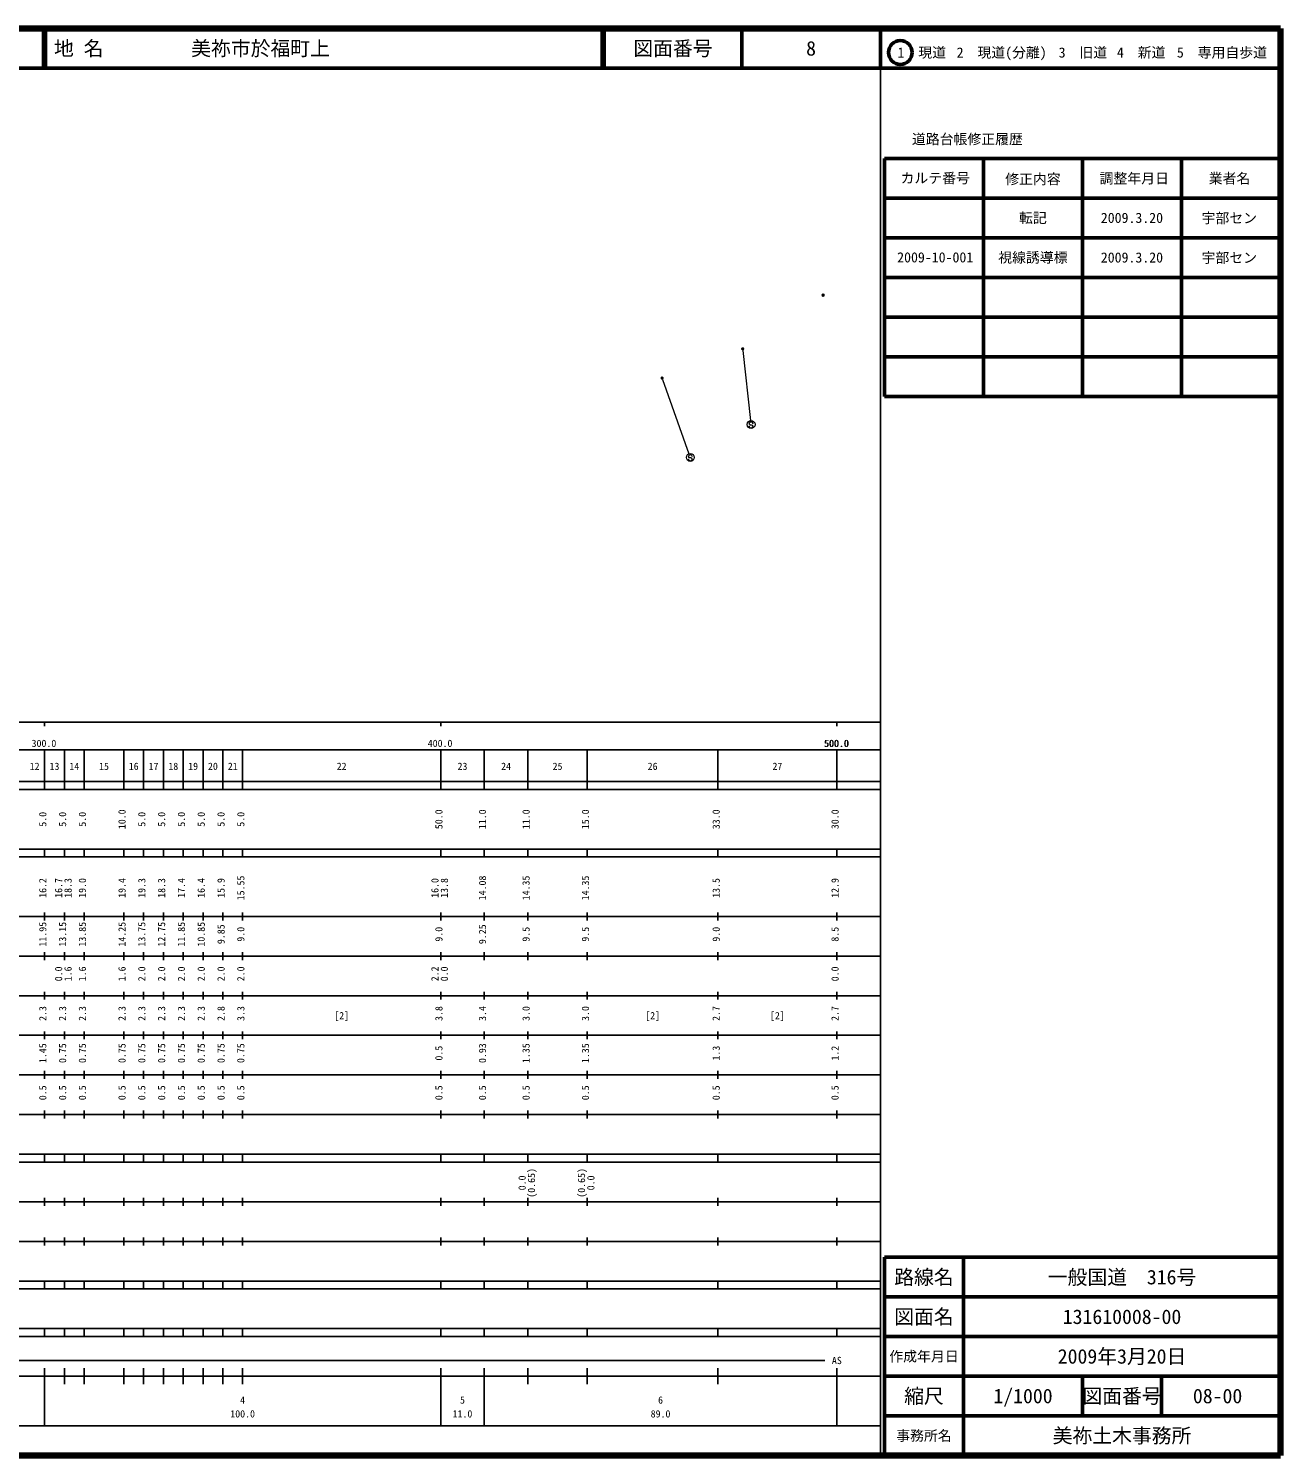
# Model space of a CAD drawing. Units: millimetres on the paper. Extents: x 40 to 680, y 20 to 380.
# Drawn here: x 363.9 to 680, y 20 to 380 of the extents above; entities that cross this region are included whole.
import ezdxf
from ezdxf.enums import TextEntityAlignment as Align

# ---------------------------------------------------------------- set-up
doc = ezdxf.new("R2010")
doc.units = ezdxf.units.MM
doc.header["$PDMODE"] = 32
doc.header["$PDSIZE"] = 0.5
doc.layers.add('M-OTRS', color=6, linetype='Continuous')
doc.layers.add('M-TTL-TXT', color=7, linetype='Continuous')
for name, color, linetype, lineweight in [('M-STR-STRC', 7, 'Continuous', 18), ('M-TTL', 2, 'Continuous', 140), ('M-TTL-BAND', 7, 'Continuous', 25), ('M-TTL-FRAM', 2, 'Continuous', 50), ('M-TTL-LINE', 7, 'Continuous', 50)]:
    doc.layers.add(name, color=color, linetype=linetype, lineweight=lineweight)
doc.styles.add('ＭＳ ゴシック', font='')
doc.styles.get('ＭＳ ゴシック').set_extended_font_data('MS Gothic')

msp = doc.modelspace()

# ---------------------------------------------------------------- hatches: boundary and pattern name
at = {"layer": 'M-STR-STRC'}
for points in [[(544.195, 299.591), (544.127, 299.577), (544.062, 299.552), (544.003, 299.516), (543.95, 299.47), (543.906, 299.416), (543.873, 299.355), (543.85, 299.289), (543.84, 299.22), (543.841, 299.15), (543.855, 299.082), (543.88, 299.017), (543.916, 298.957), (543.962, 298.904), (544.017, 298.861), (544.078, 298.827), (544.144, 298.805), (544.213, 298.794), (544.283, 298.796), (544.351, 298.809), (544.416, 298.835), (544.476, 298.871), (544.528, 298.917), (544.572, 298.971), (544.605, 299.032), (544.628, 299.098), (544.638, 299.167), (544.637, 299.237), (544.623, 299.305), (544.598, 299.37), (544.562, 299.43), (544.516, 299.482), (544.461, 299.526), (544.4, 299.56), (544.334, 299.582), (544.265, 299.593)], [(523.754, 292.197), (523.69, 292.168), (523.633, 292.129), (523.583, 292.08), (523.542, 292.023), (523.512, 291.96), (523.494, 291.893), (523.487, 291.824), (523.492, 291.754), (523.51, 291.687), (523.539, 291.623), (523.578, 291.566), (523.627, 291.516), (523.684, 291.476), (523.747, 291.446), (523.814, 291.427), (523.883, 291.42), (523.953, 291.426), (524.02, 291.443), (524.084, 291.472), (524.141, 291.511), (524.191, 291.56), (524.231, 291.617), (524.262, 291.68), (524.28, 291.747), (524.287, 291.817), (524.281, 291.886), (524.264, 291.954), (524.235, 292.017), (524.196, 292.075), (524.147, 292.124), (524.09, 292.165), (524.027, 292.195), (523.96, 292.213), (523.891, 292.22), (523.821, 292.215)]]:
    msp.add_hatch(color=256, dxfattribs=at).paths.add_polyline_path(points)

# ---------------------------------------------------------------- linework, layer by layer
at = {"layer": 'M-OTRS'}
msp.add_point((564.54, 312.742), dxfattribs=at)
at = {"layer": 'M-STR-STRC'}
for p, q in [((544.283, 298.796), (546.221, 281.096)), ((524.02, 291.443), (530.635, 272.736)), ((545.951, 280.113), (545.852, 280.231)), ((546.196, 279.974), (545.951, 280.113)), ((546.497, 279.971), (546.196, 279.974)), ((546.742, 279.86), (546.497, 279.971)), ((546.848, 279.723), (546.742, 279.86)), ((530.625, 271.817), (530.525, 271.935)), ((530.87, 271.678), (530.625, 271.817)), ((531.17, 271.675), (530.87, 271.678)), ((531.415, 271.563), (531.17, 271.675)), ((531.521, 271.427), (531.415, 271.563))]:
    msp.add_line(p, q, dxfattribs=at)
for centre in [(546.351, 280.102), (531.024, 271.806)]:
    msp.add_circle(centre, 1, dxfattribs=at)
for centre, start, end in [((546.348, 279.727), 179.55488, 359.55488), ((546.352, 280.227), 359.55488, 179.55488), ((531.021, 271.431), 179.55488, 359.55488), ((531.025, 271.931), 359.55488, 179.55488)]:
    msp.add_arc(centre, 0.5, start, end, dxfattribs=at)
at = {"layer": 'M-TTL'}
for p, q in [((680, 380), (40, 380)), ((680, 20), (680, 380)), ((40, 20), (680, 20))]:
    msp.add_line(p, q, dxfattribs=at)
at = {"layer": 'M-TTL-BAND'}
for p, q in [((579, 20), (579, 370)), ((40, 205), (579, 205)), ((368, 205), (368, 204)), ((468, 205), (468, 204)), ((568, 205), (568, 204)), ((68, 198), (579, 198)), ((368, 188), (368, 198)), ((373, 188), (373, 198)), ((378, 188), (378, 198)), ((388, 188), (388, 198)), ((393, 188), (393, 198)), ((398, 188), (398, 198)), ((403, 188), (403, 198)), ((408, 188), (408, 198)), ((413, 188), (413, 198)), ((418, 188), (418, 198)), ((468, 188), (468, 198)), ((479, 188), (479, 198)), ((490, 188), (490, 198)), ((505, 188), (505, 198)), ((538, 188), (538, 198)), ((568, 188), (568, 198)), ((40, 190), (579, 190)), ((40, 188), (579, 188)), ((40, 173), (579, 173)), ((368, 171), (368, 173)), ((373, 171), (373, 173)), ((378, 171), (378, 173)), ((388, 171), (388, 173)), ((393, 171), (393, 173)), ((398, 171), (398, 173)), ((403, 171), (403, 173)), ((408, 171), (408, 173)), ((413, 171), (413, 173)), ((418, 171), (418, 173)), ((468, 171), (468, 173)), ((479, 171), (479, 173)), ((490, 171), (490, 173)), ((505, 171), (505, 173)), ((538, 171), (538, 173)), ((568, 171), (568, 173)), ((40, 171), (579, 171)), ((40, 156), (579, 156)), ((368, 155), (368, 157)), ((373, 155), (373, 157)), ((378, 155), (378, 157)), ((388, 155), (388, 157)), ((393, 155), (393, 157)), ((398, 155), (398, 157)), ((403, 155), (403, 157)), ((408, 155), (408, 157)), ((413, 155), (413, 157)), ((418, 155), (418, 157)), ((468, 155), (468, 157)), ((479, 155), (479, 157)), ((490, 155), (490, 157)), ((505, 155), (505, 157)), ((538, 155), (538, 157)), ((568, 155), (568, 157)), ((46, 146), (579, 146)), ((368, 145), (368, 147)), ((373, 145), (373, 147)), ((378, 145), (378, 147)), ((388, 145), (388, 147)), ((393, 145), (393, 147)), ((398, 145), (398, 147)), ((403, 145), (403, 147)), ((408, 145), (408, 147)), ((413, 145), (413, 147)), ((418, 145), (418, 147)), ((468, 145), (468, 147)), ((479, 145), (479, 147)), ((490, 145), (490, 147)), ((505, 145), (505, 147)), ((538, 145), (538, 147)), ((568, 145), (568, 147)), ((368, 135), (368, 137)), ((373, 135), (373, 137)), ((378, 135), (378, 137)), ((388, 135), (388, 137)), ((393, 135), (393, 137)), ((398, 135), (398, 137)), ((403, 135), (403, 137)), ((408, 135), (408, 137)), ((413, 135), (413, 137)), ((418, 135), (418, 137)), ((468, 135), (468, 137)), ((479, 135), (479, 137)), ((490, 135), (490, 137)), ((505, 135), (505, 137)), ((538, 135), (538, 137)), ((568, 135), (568, 137)), ((52, 136), (579, 136)), ((46, 126), (579, 126)), ((368, 125), (368, 127)), ((373, 125), (373, 127)), ((378, 125), (378, 127)), ((388, 125), (388, 127)), ((393, 125), (393, 127)), ((398, 125), (398, 127)), ((403, 125), (403, 127)), ((408, 125), (408, 127)), ((413, 125), (413, 127)), ((418, 125), (418, 127)), ((468, 125), (468, 127)), ((479, 125), (479, 127)), ((490, 125), (490, 127)), ((505, 125), (505, 127)), ((538, 125), (538, 127)), ((568, 125), (568, 127)), ((52, 116), (579, 116)), ((368, 115), (368, 117)), ((373, 115), (373, 117)), ((378, 115), (378, 117)), ((388, 115), (388, 117)), ((393, 115), (393, 117)), ((398, 115), (398, 117)), ((403, 115), (403, 117)), ((408, 115), (408, 117)), ((413, 115), (413, 117)), ((418, 115), (418, 117)), ((468, 115), (468, 117)), ((479, 115), (479, 117)), ((490, 115), (490, 117)), ((505, 115), (505, 117)), ((538, 115), (538, 117)), ((568, 115), (568, 117)), ((46, 106), (579, 106)), ((368, 105), (368, 107)), ((373, 105), (373, 107)), ((378, 105), (378, 107)), ((388, 105), (388, 107)), ((393, 105), (393, 107)), ((398, 105), (398, 107)), ((403, 105), (403, 107)), ((408, 105), (408, 107)), ((413, 105), (413, 107)), ((418, 105), (418, 107)), ((468, 105), (468, 107)), ((479, 105), (479, 107)), ((490, 105), (490, 107)), ((505, 105), (505, 107)), ((538, 105), (538, 107)), ((568, 105), (568, 107)), ((40, 96), (579, 96)), ((40, 94), (579, 94)), ((368, 94), (368, 96)), ((373, 94), (373, 96)), ((378, 94), (378, 96)), ((388, 94), (388, 96)), ((393, 94), (393, 96)), ((398, 94), (398, 96)), ((403, 94), (403, 96)), ((408, 94), (408, 96)), ((413, 94), (413, 96)), ((418, 94), (418, 96)), ((468, 94), (468, 96)), ((479, 94), (479, 96)), ((490, 94), (490, 96)), ((505, 94), (505, 96)), ((538, 94), (538, 96)), ((568, 94), (568, 96)), ((49, 84), (579, 84)), ((368, 83), (368, 85)), ((373, 83), (373, 85)), ((378, 83), (378, 85)), ((388, 83), (388, 85)), ((393, 83), (393, 85)), ((398, 83), (398, 85)), ((403, 83), (403, 85)), ((408, 83), (408, 85)), ((413, 83), (413, 85)), ((418, 83), (418, 85)), ((468, 83), (468, 85)), ((479, 83), (479, 85)), ((490, 83), (490, 85)), ((505, 83), (505, 85)), ((538, 83), (538, 85)), ((568, 83), (568, 85)), ((40, 74), (579, 74)), ((368, 73), (368, 75)), ((373, 73), (373, 75)), ((378, 73), (378, 75)), ((388, 73), (388, 75)), ((393, 73), (393, 75)), ((398, 73), (398, 75)), ((403, 73), (403, 75)), ((408, 73), (408, 75)), ((413, 73), (413, 75)), ((418, 73), (418, 75)), ((468, 73), (468, 75)), ((479, 73), (479, 75)), ((490, 73), (490, 75)), ((505, 73), (505, 75)), ((538, 73), (538, 75)), ((568, 73), (568, 75)), ((40, 64), (579, 64)), ((40, 62), (579, 62)), ((368, 62), (368, 64)), ((373, 62), (373, 64)), ((378, 62), (378, 64)), ((388, 62), (388, 64)), ((393, 62), (393, 64)), ((398, 62), (398, 64)), ((403, 62), (403, 64)), ((408, 62), (408, 64)), ((413, 62), (413, 64)), ((418, 62), (418, 64)), ((468, 62), (468, 64)), ((479, 62), (479, 64)), ((490, 62), (490, 64)), ((505, 62), (505, 64)), ((538, 62), (538, 64)), ((568, 62), (568, 64)), ((40, 52), (579, 52)), ((368, 50), (368, 52)), ((373, 50), (373, 52)), ((378, 50), (378, 52)), ((388, 50), (388, 52)), ((393, 50), (393, 52)), ((398, 50), (398, 52)), ((403, 50), (403, 52)), ((408, 50), (408, 52)), ((413, 50), (413, 52)), ((418, 50), (418, 52)), ((468, 50), (468, 52)), ((479, 50), (479, 52)), ((490, 50), (490, 52)), ((505, 50), (505, 52)), ((538, 50), (538, 52)), ((568, 50), (568, 52)), ((40, 50), (579, 50)), ((71, 44), (565, 44)), ((40, 40), (579, 40)), ((368, 27.5), (368, 42)), ((373, 38), (373, 42)), ((378, 38), (378, 42)), ((388, 38), (388, 42)), ((393, 38), (393, 42)), ((398, 38), (398, 42)), ((403, 38), (403, 42)), ((408, 38), (408, 42)), ((413, 38), (413, 42)), ((418, 38), (418, 42)), ((468, 27.5), (468, 42)), ((479, 27.5), (479, 42)), ((490, 38), (490, 42)), ((505, 38), (505, 42)), ((538, 38), (538, 42)), ((568, 27.5), (568, 42)), ((68, 27.5), (579, 27.5))]:
    msp.add_line(p, q, dxfattribs=at)
at = {"layer": 'M-TTL-FRAM'}
for p, q in [((580, 347.197), (580, 287.197)), ((580, 347.197), (680, 347.197)), ((580, 287.197), (680, 287.197)), ((680, 70), (580, 70)), ((580, 70), (580, 20))]:
    msp.add_line(p, q, dxfattribs=at)
at = {"layer": 'M-TTL-LINE'}
for p, q in [((367.75, 380), (367.75, 370)), ((368.25, 380), (368.25, 370)), ((508.747, 380), (508.747, 370)), ((509.247, 380), (509.247, 370)), ((543.997, 380), (543.997, 370)), ((579, 380), (579, 370)), ((40, 370), (680, 370)), ((605, 347.197), (605, 287.197)), ((630, 347.197), (630, 287.197)), ((655, 347.197), (655, 287.197)), ((580, 337.197), (680, 337.197)), ((580, 327.197), (680, 327.197)), ((580, 317.197), (680, 317.197)), ((580, 307.197), (680, 307.197)), ((580, 297.197), (680, 297.197)), ((600, 70), (600, 20)), ((680, 60), (580, 60)), ((680, 50), (580, 50)), ((680, 40), (580, 40)), ((630, 40), (630, 30)), ((650, 40), (650, 30)), ((680, 30), (580, 30))]:
    msp.add_line(p, q, dxfattribs=at)
msp.add_circle((584.031, 373.958), 3, dxfattribs=at)

# ---------------------------------------------------------------- texts
at = {"layer": 'M-TTL-BAND', "style": 'ＭＳ ゴシック'}
for s, p in [('300.0', (367.844, 198.195)), ('400.0', (467.844, 198.195)), ('500.0', (567.844, 198.195)), ('500.0', (568, 198.195)), ('12', (365.5, 192.405)), ('13', (370.5, 192.405)), ('14', (375.5, 192.405)), ('15', (383, 192.405)), ('16', (390.5, 192.405)), ('17', (395.5, 192.405)), ('18', (400.5, 192.405)), ('19', (405.5, 192.405)), ('20', (410.5, 192.405)), ('21', (415.5, 192.405)), ('22', (443, 192.405)), ('23', (473.5, 192.405)), ('24', (484.5, 192.405)), ('25', (497.5, 192.405)), ('26', (521.5, 192.405)), ('27', (553, 192.405)), ('[2]', (443, 129.5)), ('[2]', (521.5, 129.5)), ('[2]', (553, 129.5)), ('AS', (568, 42.5)), ('4', (418, 32.523)), ('5', (473.5, 32.523)), ('6', (523.5, 32.523)), ('100.0', (418, 29.033)), ('11.0', (473.5, 29.033)), ('89.0', (523.5, 29.033))]:
    msp.add_text(s, height=1.833, dxfattribs=at).set_placement(p, align=Align.BOTTOM_CENTER)
for s, p in [('5.0', (369, 180.5)), ('5.0', (374, 180.5)), ('5.0', (379, 180.5)), ('10.0', (389, 180.5)), ('5.0', (394, 180.5)), ('5.0', (399, 180.5)), ('5.0', (404, 180.5)), ('5.0', (409, 180.5)), ('5.0', (414, 180.5)), ('5.0', (419, 180.5)), ('50.0', (469, 180.5)), ('11.0', (480, 180.5)), ('11.0', (491, 180.5)), ('15.0', (506, 180.5)), ('33.0', (539, 180.5)), ('30.0', (569, 180.5)), ('15.55', (419, 163.174)), ('14.08', (480, 163.174)), ('14.35', (491, 163.174)), ('14.35', (506, 163.174)), ('16.2', (369, 163.174)), ('16.7', (373, 163.174)), ('18.3', (375.37, 163.174)), ('19.0', (379, 163.174)), ('19.4', (389, 163.174)), ('19.3', (394, 163.174)), ('18.3', (399, 163.174)), ('17.4', (404, 163.174)), ('16.4', (409, 163.174)), ('15.9', (414, 163.174)), ('16.0', (468, 163.174)), ('13.8', (470.37, 163.174)), ('13.5', (539, 163.174)), ('12.9', (569, 163.174)), ('11.95', (369, 151.5)), ('13.15', (374, 151.5)), ('13.85', (379, 151.5)), ('14.25', (389, 151.5)), ('13.75', (394, 151.5)), ('12.75', (399, 151.5)), ('11.85', (404, 151.5)), ('10.85', (409, 151.5)), ('9.85', (414, 151.5)), ('9.0', (419, 151.5)), ('9.0', (469, 151.5)), ('9.25', (480, 151.5)), ('9.5', (491, 151.5)), ('9.5', (506, 151.5)), ('9.0', (539, 151.5)), ('8.5', (569, 151.5)), ('0.0', (373, 141.5)), ('1.6', (375.37, 141.5)), ('1.6', (379, 141.5)), ('1.6', (389, 141.5)), ('2.0', (394, 141.5)), ('2.0', (399, 141.5)), ('2.0', (404, 141.5)), ('2.0', (409, 141.5)), ('2.0', (414, 141.5)), ('2.0', (419, 141.5)), ('2.2', (468, 141.5)), ('0.0', (470.37, 141.5)), ('0.0', (569, 141.5)), ('2.3', (369, 131.5)), ('2.3', (374, 131.5)), ('2.3', (379, 131.5)), ('2.3', (389, 131.5)), ('2.3', (394, 131.5)), ('2.3', (399, 131.5)), ('2.3', (404, 131.5)), ('2.3', (409, 131.5)), ('2.8', (414, 131.5)), ('3.3', (419, 131.5)), ('3.8', (469, 131.5)), ('3.4', (480, 131.5)), ('3.0', (491, 131.5)), ('3.0', (506, 131.5)), ('2.7', (539, 131.5)), ('2.7', (569, 131.5)), ('1.45', (369, 121.5)), ('0.75', (374, 121.5)), ('0.75', (379, 121.5)), ('0.75', (389, 121.5)), ('0.75', (394, 121.5)), ('0.75', (399, 121.5)), ('0.75', (404, 121.5)), ('0.75', (409, 121.5)), ('0.75', (414, 121.5)), ('0.75', (419, 121.5)), ('0.5', (469, 121.5)), ('0.93', (480, 121.5)), ('1.35', (491, 121.5)), ('1.35', (506, 121.5)), ('1.3', (539, 121.5)), ('1.2', (569, 121.5)), ('0.5', (369, 111.5)), ('0.5', (374, 111.5)), ('0.5', (379, 111.5)), ('0.5', (389, 111.5)), ('0.5', (394, 111.5)), ('0.5', (399, 111.5)), ('0.5', (404, 111.5)), ('0.5', (409, 111.5)), ('0.5', (414, 111.5)), ('0.5', (419, 111.5)), ('0.5', (469, 111.5)), ('0.5', (480, 111.5)), ('0.5', (491, 111.5)), ('0.5', (506, 111.5)), ('0.5', (539, 111.5)), ('0.5', (569, 111.5)), ('0.0', (490, 88.764)), ('(0.65)', (492.37, 88.764)), ('(0.65)', (505, 88.764)), ('0.0', (507.37, 88.764))]:
    msp.add_text(s, height=1.833, rotation=90, dxfattribs=at).set_placement(p, align=Align.BOTTOM_CENTER)
at = {"layer": 'M-TTL-TXT', "style": 'ＭＳ ゴシック'}
for s, p in [('地 名', (370.38, 375)), ('美祢市於福町上', (405.024, 375))]:
    msp.add_text(s, height=3.666, dxfattribs=at).set_placement(p, align=Align.MIDDLE_LEFT)
for s, height, p in [('図面番号', 3.666, (526.622, 375)), ('8', 3.666, (561.497, 375)), ('1\u3000現道', 2.566, (589.448, 373.958)), ('2\u3000現道(分離)', 2.566, (609.619, 373.958)), ('3\u3000旧道', 2.566, (630.121, 373.958)), ('4\u3000新道', 2.566, (644.824, 373.958)), ('5\u3000専用自歩道', 2.566, (665.228, 373.958)), ('道路台帳修正履歴', 2.566, (600.968, 352.113)), ('カルテ番号', 2.566, (592.839, 342.277)), ('修正内容', 2.566, (617.509, 342.023)), ('調整年月日', 2.566, (643.089, 342.197)), ('業者名', 2.566, (667.134, 342.197)), ('転記', 2.566, (617.5, 332.245)), ('2009.3.20', 2.566, (642.5, 332.245)), ('宇部セン', 2.566, (667.077, 332.189)), ('2009-10-001', 2.566, (592.839, 322.277)), ('視線誘導標', 2.566, (617.5, 322.245)), ('2009.3.20', 2.566, (642.5, 322.245)), ('宇部セン', 2.566, (667.077, 322.189)), ('路線名', 3.666, (590, 65)), ('路線名', 3.666, (590, 65)), ('一般国道\u3000316号', 3.666, (640, 65)), ('図面名', 3.666, (590, 55)), ('図面名', 3.666, (590, 55)), ('131610008-00', 3.666, (640, 55)), ('2009年3月20日', 3.666, (640, 45)), ('作成年月日', 2.566, (590, 45)), ('作成年月日', 2.566, (590, 45)), ('縮尺', 3.666, (590, 35)), ('縮尺', 3.666, (590, 35)), ('1/1000', 3.666, (615, 35)), ('図面番号', 3.666, (640, 35)), ('図面番号', 3.666, (640, 35)), ('08-00', 3.666, (664.125, 35)), ('事務所名', 2.566, (590, 25)), ('事務所名', 2.566, (590, 25)), ('美祢土木事務所', 3.666, (640, 25))]:
    msp.add_text(s, height=height, dxfattribs=at).set_placement(p, align=Align.MIDDLE_CENTER)

doc.saveas('drawing.dxf')
